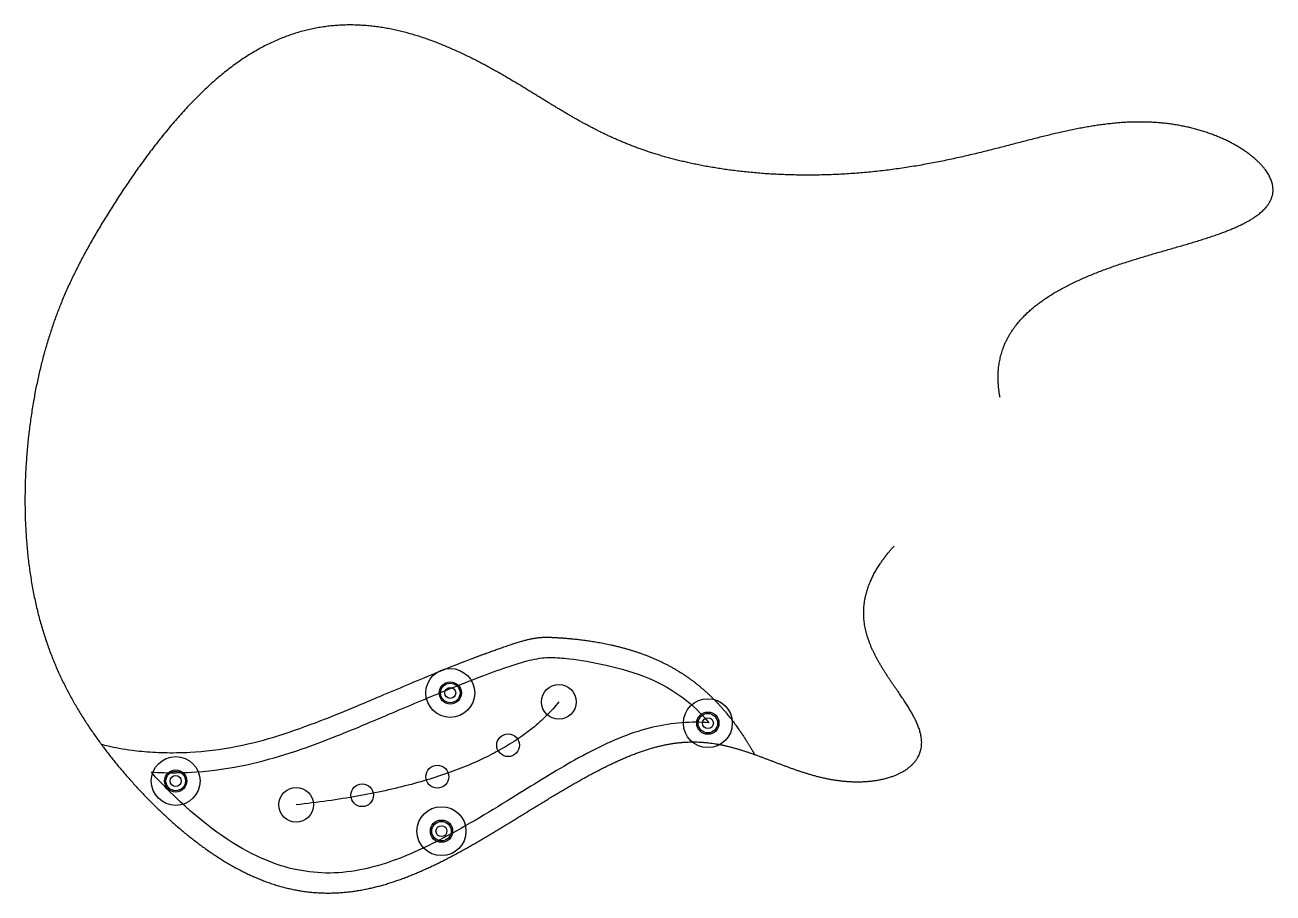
# Model space of a CAD drawing. Header units: millimetres. Extents: x -250 to 217, y -186 to 140.
import ezdxf

# ---------------------------------------------------------------- set-up
doc = ezdxf.new("R2010")
doc.units = ezdxf.units.MM
doc.layers.get('0').update_dxf_attribs({"linetype": 'CONTINUOUS'})

msp = doc.modelspace()

# ---------------------------------------------------------------- linework, layer by layer
for centre, radius in [((-91.01, -110.67), 9.16), ((-91.01, -110.67), 4.16), ((-91.01, -110.67), 3.65), ((-91.01, -110.67), 2.05), ((-50.34, -114.03), 6.5), ((5.46, -121.99), 9.16), ((5.46, -121.99), 4.16), ((5.46, -121.99), 3.65), ((5.46, -121.99), 2.05), ((-69.36, -130.25), 4.25), ((-193.85, -143.64), 9.16), ((-193.85, -143.64), 4.16), ((-193.85, -143.64), 3.65), ((-95.86, -142.03), 4.25), ((-193.85, -143.64), 2.05), ((-124.01, -149), 4.25), ((-148.75, -152.57), 6.5), ((-94.31, -162.45), 9.17), ((-94.31, -162.45), 4.17), ((-94.31, -162.45), 3.65), ((-94.31, -162.45), 2.05)]:
    msp.add_circle(centre, radius)
for points, degree in [([(114.88, 0), (114.26, 3.34), (113.68, 9.73), (114.82, 18.43), (120.1, 28.26), (131.48, 37.88), (145.94, 45.23), (161.72, 50.87), (178.17, 55.51), (194.15, 59.97), (207.5, 65.02), (216.2, 71.15), (218.68, 78.47), (214.72, 86.46), (205.48, 94.01), (192.72, 99.92), (178.19, 103.23), (162.92, 103.71), (147.29, 101.71), (131.27, 97.98), (114.62, 93.46), (97.11, 89.09), (78.72, 85.64), (59.79, 83.53), (40.9, 82.93), (22.69, 83.82), (5.74, 86.07), (-9.53, 89.49), (-23.04, 93.94), (-35.18, 99.37), (-46.63, 105.71), (-58.17, 112.86), (-70.52, 120.51), (-84.13, 128.07), (-99.03, 134.63), (-114.92, 139.1), (-131.32, 140.46), (-147.66, 137.94), (-163.39, 131.22), (-178.1, 120.66), (-191.58, 107.25), (-203.72, 92.2), (-214.51, 76.69), (-223.95, 61.46), (-232.06, 46.74), (-238.82, 31.32), (-244.13, 14.45), (-247.93, -3.75), (-250.14, -22.8), (-250.7, -41.93), (-249.55, -60.38), (-246.69, -77.54), (-242.14, -93.26), (-235.99, -107.66), (-228.32, -121.04), (-219.27, -133.69), (-208.99, -145.8), (-197.63, -157.27), (-185.37, -167.63), (-172.38, -176.27), (-158.83, -182.54), (-144.88, -185.9), (-130.68, -186.09), (-116.37, -183.28), (-102.07, -177.93), (-87.87, -170.73), (-73.91, -162.49), (-60.3, -154), (-47.2, -145.97), (-34.71, -138.97), (-22.9, -133.46), (-11.71, -129.83), (-0.9, -128.4), (10, -129.45), (21.55, -132.91), (34.16, -138.07), (47.96, -143.13), (62.5, -144.9), (75.45, -142.8), (84.24, -137.28), (86.97, -129.54), (83.87, -120.5), (77.1, -110.67), (69.62, -100.33), (64.26, -89.62), (62.73, -78.59), (65.24, -69.55), (69.36, -62.64), (73.1, -57.99), (75.21, -55.65)], 5), ([(-81.48, -97.27), (-79.17, -96.39), (-74.52, -94.67), (-68.12, -92.4), (-61.92, -90.45), (-57.25, -89.66), (-53.16, -89.79), (-47.27, -90.13), (-40.01, -90.9), (-31.81, -92.28), (-23.19, -94.44), (-14.62, -97.52), (-6.5, -101.59), (0.9, -106.63), (7.53, -112.52), (13.38, -119.09), (17.51, -124.76), (20.33, -129.18), (22.09, -132.2), (22.95, -133.72)], 5), ([(-50.34, -114.03), (-74.79, -144.56), (-148.75, -152.57)], 2), ([(-148.8, -184.49), (-148.8, -184.49), (-148.8, -184.49), (-148.8, -184.49), (-148.8, -184.49), (-148.8, -184.49)], 5)]:
    msp.add_open_spline(points, degree=degree)
for points, knots in [([(-221.76, -129.87), (-220.94, -130.08), (-220.05, -130.3), (-216.6, -131.09), (-213.63, -131.66), (-207.82, -132.42), (-205.24, -132.67), (-201.05, -132.92), (-199.61, -132.98), (-195.34, -133.08), (-192.06, -133.06), (-183.22, -132.57), (-177.27, -131.92), (-160.31, -128.53), (-150.11, -125.15), (-135.71, -119.58), (-131.87, -118.02), (-125.33, -115.3), (-122.69, -114.19), (-118.64, -112.48), (-117.26, -111.89), (-115.86, -111.3), (-109.41, -108.56), (-102.54, -105.66), (-90.89, -100.92), (-86.18, -99.04), (-81.48, -97.27)], [-92.510451, -92.510451, -92.510451, -92.510451, -89.696995, -89.696995, -82.520226, -82.520226, -77.625148, -77.625148, -75.221276, -75.221276, -70.738578, -70.738578, -64.48231, -64.48231, -54.418487, -54.418487, -50.832436, -50.832436, -48.446889, -48.446889, -47.246384, -47.246384, -47.246384, -41.68899, -41.68899, -37.973065, -37.973065, -37.973065, -37.973065]), ([(-78.83, -104.28), (-75.23, -102.92), (-71.68, -101.63), (-68.6, -100.6), (-65.4, -99.53), (-62.71, -98.75), (-60.51, -98.25), (-57.61, -97.59), (-55.57, -97.38), (-53.2, -97.38), (-51.24, -97.39), (-49.01, -97.56), (-46.36, -97.88), (-42.47, -98.35), (-37.71, -99.12), (-32.6, -100.28), (-27.38, -101.45), (-21.85, -103.05), (-16.77, -105.17), (-11.99, -107.17), (-7.63, -109.63), (-3.77, -112.56), (-0.2, -115.27), (2.98, -118.38), (5.88, -121.83)], [0, 0, 0, 0, 0.077052, 0.077052, 0.077052, 0.1572016, 0.1572016, 0.1572016, 0.2625514, 0.2625514, 0.2625514, 0.3494907, 0.3494907, 0.3494907, 0.4773497, 0.4773497, 0.4773497, 0.6080123, 0.6080123, 0.6080123, 0.7312562, 0.7312562, 0.7312562, 0.8454009, 0.8454009, 0.8454009, 0.8454009]), ([(-203.06, -140.32), (-203, -140.32), (-202.93, -140.32), (-202.87, -140.33), (-201.4, -140.41), (-199.88, -140.48), (-198.29, -140.51), (-195.35, -140.58), (-191.87, -140.56), (-187.96, -140.35), (-182.5, -140.05), (-176.19, -139.36), (-169.29, -137.98), (-158.24, -135.76), (-147.62, -132.23), (-136.78, -128.03), (-132.92, -126.54), (-129.03, -124.96), (-125.07, -123.31), (-122.43, -122.22), (-119.77, -121.1), (-117.07, -119.96), (-115.71, -119.38), (-114.33, -118.8), (-112.94, -118.2), (-106.49, -115.47), (-99.66, -112.59), (-92.73, -109.77), (-88.1, -107.88), (-83.44, -106.03), (-78.83, -104.28)], [-77.730732, -77.730732, -77.730732, -77.730732, -77.625148, -77.625148, -77.625148, -75.221276, -75.221276, -75.221276, -70.738578, -70.738578, -70.738578, -64.48231, -64.48231, -64.48231, -54.418487, -54.418487, -54.418487, -50.832436, -50.832436, -50.832436, -48.446889, -48.446889, -48.446889, -47.246384, -47.246384, -47.246384, -41.68899, -41.68899, -41.68899, -37.973065, -37.973065, -37.973065, -37.973065]), ([(5.88, -121.83), (4.25, -121.7), (2.6, -121.64), (0.92, -121.63), (-6, -121.62), (-13.28, -122.73), (-20.7, -125.07), (-28.43, -127.5), (-36.29, -131.26), (-44.49, -135.88), (-51.54, -139.84), (-58.9, -144.44), (-66.48, -149.14), (-75.43, -154.68), (-84.66, -160.32), (-93.54, -164.99), (-100.99, -168.92), (-108.17, -172.14), (-114.96, -174.37), (-124.03, -177.34), (-132.42, -178.56), (-140.74, -177.98), (-148.76, -177.41), (-156.79, -175.17), (-165.21, -170.93), (-175.1, -165.94), (-185.49, -158.14), (-196.27, -147.4), (-198.52, -145.17), (-200.78, -142.8), (-203.06, -140.32)], [0.0997761, 0.0997761, 0.0997761, 0.0997761, 0.1225545, 0.1225545, 0.1225545, 0.2165703, 0.2165703, 0.2165703, 0.314499, 0.314499, 0.314499, 0.3986113, 0.3986113, 0.3986113, 0.4978083, 0.4978083, 0.4978083, 0.5810323, 0.5810323, 0.5810323, 0.6921685, 0.6921685, 0.6921685, 0.7992816, 0.7992816, 0.7992816, 0.9251945, 0.9251945, 0.9251945, 0.9514244, 0.9514244, 0.9514244, 0.9514244])]:
    msp.add_open_spline(points, degree=3, knots=knots)

doc.saveas('drawing.dxf')
